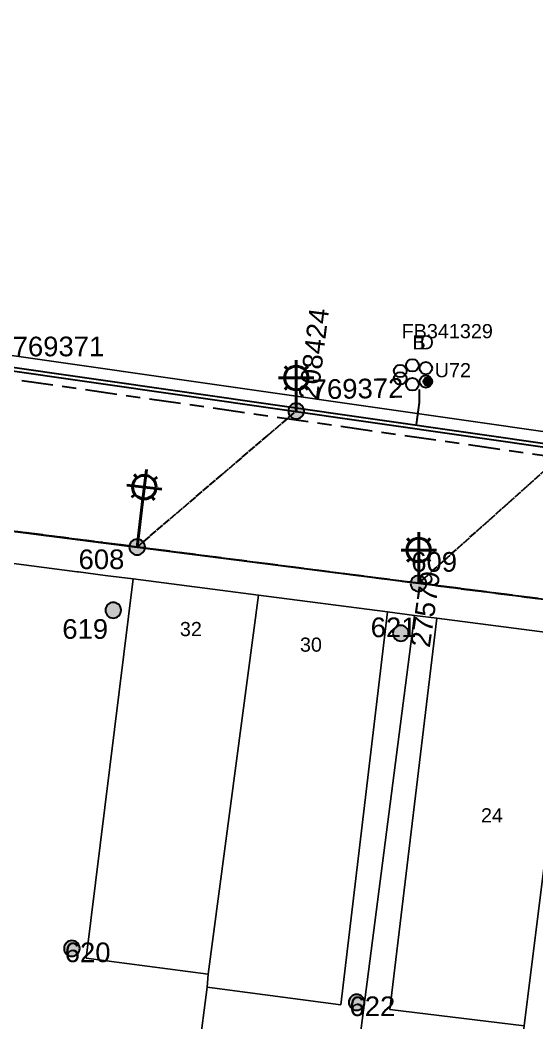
# Model space of a CAD drawing. Header units: metres. Extents: x 302360 to 303385, y 6262522 to 6263141.
# Drawn here: x 302952.8 to 303018.5, y 6262759 to 6262886.6 of the extents above; entities that cross this region are included whole.
import ezdxf
from ezdxf.enums import TextEntityAlignment as Align

# ---------------------------------------------------------------- set-up
doc = ezdxf.new("R2010")
doc.units = ezdxf.units.M
doc.linetypes.add('Cable Exist OH', pattern=[1, 1, 0])
doc.linetypes.add('Cable Exist UG', pattern=[8.2, 4, -1.2, 1.8, -1.2])
doc.layers.get('0').update_dxf_attribs({"color": 6})
doc.layers.add('Cadastre Land Parcels_SP_EXT', color=9, linetype='Continuous', lineweight=5)
doc.layers.add('Cadastre Roads_SP_EXT', color=9, linetype='Continuous', lineweight=5)
for name, color, linetype in [('Duct_SP_EXT', 7, 'Continuous'), ('Equip_SP_SL_EXT', 7, 'Continuous'), ('Mains_HV_EXT', 7, 'Continuous'), ('Mains_LV_EXT', 7, 'Continuous'), ('Mains_SL_EXT', 7, 'Continuous'), ('OH_Details_SP_MISC', 7, 'Continuous'), ('SupportsOH_SP_TR_HV_LV_SL_EXT', 7, 'Continuous')]:
    doc.layers.add(name, color=color, linetype=linetype)
doc.styles.add('iecARIAL', font='arial.ttf', dxfattribs={"height": 2})
doc.styles.add('POLE_LABEL', font='arial.ttf')
doc.styles.get("Standard").update_dxf_attribs({"font": 'arial.ttf'})

# ---------------------------------------------------------------- blocks, each defined once
blk = doc.blocks.new('DUCT_EXT')
blk.add_circle((0, 0.8), 0.8)
at = {"flags": 1}
blk.add_attdef('Z', (0, 0), '', height=0.2, dxfattribs=at)
at = {"flags": 9}
for tag, p in [('DUCT_CODE', (0, 0)), ('XSECT_TYPE', (0, -0.2)), ('STATE', (0, -0.6)), ('FB_REFERENCE', (0, -0.4)), ('NOTES', (0, -0.8))]:
    blk.add_attdef(tag, text='', height=0.2, dxfattribs=at).set_placement(p, align=Align.MIDDLE_LEFT)
blk = doc.blocks.new('SL_LANTERN_EXT')
at = {"lineweight": 40}
for p, q in [((0, 1.97), (0, 6.47)), ((-1.46, 5.68), (-1.06, 5.28)), ((1.46, 5.68), (1.06, 5.28)), ((-2.25, 4.22), (2.25, 4.22)), ((-1.46, 2.76), (-1.06, 3.16)), ((0, 0), (0, 2.72)), ((1.46, 2.76), (1.06, 3.16))]:
    blk.add_line(p, q, dxfattribs=at)
blk.add_circle((0, 4.22), 1.5, dxfattribs=at)
at = {"style": 'iecARIAL', "flags": 8}
blk.add_attdef('ASSET_NUM', (1.5, 1.5), '', height=2.5, dxfattribs=at)
for tag, p, height, flags in [('CONSTRUCTED_VOLTAGE', (0.98, -0.65), 0.2, 9), ('CONTROL_TYPE', (0.98, -0.85), 0.2, 9), ('LANTERN_PURPOSE', (0.98, -1.05), 0.2, 9), ('LANTERN_TYPE', (0.98, -1.25), 0.2, 9), ('NO_PHASES', (0.98, -1.45), 0.2, 9), ('LNUMBER', (2.18, -3.25), 2.5, 8), ('OPERATING_VOLTAGE', (0.98, -1.65), 0.2, 9), ('ORIENTATION', (0.98, -1.85), 0.2, 9), ('OWNED_BY', (0.98, -2.05), 0.2, 9), ('STATE', (0.98, -2.25), 0.2, 9), ('USAGE', (0.98, -2.45), 0.2, 9), ('CEXIST', (0.98, -2.65), 0.2, 9), ('CNEW', (0.98, -2.85), 0.2, 9), ('CNUMBER', (0.98, -3.05), 0.2, 9), ('CREMOVE', (0.98, -3.25), 0.2, 9), ('CREPLACE', (0.98, -3.45), 0.2, 9), ('LKINGHEIGHT', (0.98, -3.65), 0.2, 9), ('LBRACKET', (0.98, -3.85), 0.2, 9), ('LBRACKETVOCAB', (0.98, -4.05), 0.2, 9), ('LCATEGORY', (0.98, -4.25), 0.2, 9), ('LCHARGE1', (0.98, -4.45), 0.2, 9), ('LCHARGE1PERCENT', (0.98, -4.65), 0.2, 9), ('LCHARGE2', (0.98, -4.85), 0.2, 9), ('LCHARGE2PERCENT', (0.98, -5.05), 0.2, 9), ('LCHARGE3', (0.98, -5.25), 0.2, 9), ('LCHARGE3PERCENT', (0.98, -5.45), 0.2, 9), ('LEXIST', (0.98, -5.65), 0.2, 9), ('LLAMP', (0.98, -5.85), 0.2, 9), ('LLAMPVOCAB', (0.98, -6.05), 0.2, 9), ('LMAST', (0.98, -6.25), 0.2, 9), ('LMASTVOCAB', (0.98, -6.45), 0.2, 9), ('LNEW', (0.98, -6.65), 0.2, 9), ('LANTNUMBER', (0.98, -6.85), 0.2, 9), ('LOUTREACH', (0.98, -7.25), 0.2, 9), ('LOUTREACHVOCAB', (0.98, -7.45), 0.2, 9), ('LRATECODE', (0.98, -7.65), 0.2, 9), ('LREMOVE', (0.98, -7.85), 0.2, 9), ('LREPLACE', (0.98, -8.05), 0.2, 9), ('LTYPE', (0.98, -8.25), 0.2, 9), ('LTYPEVOCAB', (0.98, -8.45), 0.2, 9), ('LEGEND', (0.98, -8.65), 0.2, 9), ('LOCATION', (0.98, -8.85), 0.2, 9), ('NOTES', (0.98, -9.05), 0.2, 9), ('STREETNAME', (0.98, -9.25), 0.2, 9), ('SUBURB', (0.98, -9.45), 0.2, 1)]:
    blk.add_attdef(tag, p, '', height=height, dxfattribs=dict(flags=flags))
blk = doc.blocks.new('*U157')
at = {"lineweight": 40}
for p, q in [((-0.36, 9.25), (-0.01, 8.8)), ((0.65, 5.39), (1.18, 9.86)), ((-1.32, 7.89), (3.15, 7.36)), ((2.54, 8.9), (2.09, 8.55)), ((-0.71, 6.35), (-0.27, 6.7)), ((2.19, 6), (1.84, 6.45)), ((0, 0), (0.74, 6.14))]:
    blk.add_line(p, q, dxfattribs=at)
blk.add_circle((0.91, 7.63), 1.5, dxfattribs=at)
at = {"style": 'iecARIAL', "flags": 8}
blk.add_attdef('ASSET_NUM', (1.5, 1.5), '', height=2.5, dxfattribs=at)
for tag, p, height, flags in [('CONSTRUCTED_VOLTAGE', (0.98, -0.65), 0.2, 9), ('CONTROL_TYPE', (0.98, -0.85), 0.2, 9), ('LANTERN_PURPOSE', (0.98, -1.05), 0.2, 9), ('LANTERN_TYPE', (0.98, -1.25), 0.2, 9), ('NO_PHASES', (0.98, -1.45), 0.2, 9), ('LNUMBER', (2.18, -3.25), 2.5, 8), ('OPERATING_VOLTAGE', (0.98, -1.65), 0.2, 9), ('ORIENTATION', (0.98, -1.85), 0.2, 9), ('OWNED_BY', (0.98, -2.05), 0.2, 9), ('STATE', (0.98, -2.25), 0.2, 9), ('USAGE', (0.98, -2.45), 0.2, 9), ('CEXIST', (0.98, -2.65), 0.2, 9), ('CNEW', (0.98, -2.85), 0.2, 9), ('CNUMBER', (0.98, -3.05), 0.2, 9), ('CREMOVE', (0.98, -3.25), 0.2, 9), ('CREPLACE', (0.98, -3.45), 0.2, 9), ('LKINGHEIGHT', (0.98, -3.65), 0.2, 9), ('LBRACKET', (0.98, -3.85), 0.2, 9), ('LBRACKETVOCAB', (0.98, -4.05), 0.2, 9), ('LCATEGORY', (0.98, -4.25), 0.2, 9), ('LCHARGE1', (0.98, -4.45), 0.2, 9), ('LCHARGE1PERCENT', (0.98, -4.65), 0.2, 9), ('LCHARGE2', (0.98, -4.85), 0.2, 9), ('LCHARGE2PERCENT', (0.98, -5.05), 0.2, 9), ('LCHARGE3', (0.98, -5.25), 0.2, 9), ('LCHARGE3PERCENT', (0.98, -5.45), 0.2, 9), ('LEXIST', (0.98, -5.65), 0.2, 9), ('LLAMP', (0.98, -5.85), 0.2, 9), ('LLAMPVOCAB', (0.98, -6.05), 0.2, 9), ('LMAST', (0.98, -6.25), 0.2, 9), ('LMASTVOCAB', (0.98, -6.45), 0.2, 9), ('LNEW', (0.98, -6.65), 0.2, 9), ('LANTNUMBER', (0.98, -6.85), 0.2, 9), ('LOUTREACH', (0.98, -7.25), 0.2, 9), ('LOUTREACHVOCAB', (0.98, -7.45), 0.2, 9), ('LRATECODE', (0.98, -7.65), 0.2, 9), ('LREMOVE', (0.98, -7.85), 0.2, 9), ('LREPLACE', (0.98, -8.05), 0.2, 9), ('LTYPE', (0.98, -8.25), 0.2, 9), ('LTYPEVOCAB', (0.98, -8.45), 0.2, 9), ('LEGEND', (0.98, -8.65), 0.2, 9), ('LOCATION', (0.98, -8.85), 0.2, 9), ('NOTES', (0.98, -9.05), 0.2, 9), ('STREETNAME', (0.98, -9.25), 0.2, 9), ('SUBURB', (0.98, -9.45), 0.2, 1)]:
    blk.add_attdef(tag, p, '', height=height, dxfattribs=dict(flags=flags))
blk = doc.blocks.new('POLE_EXT')
blk.add_hatch(color=256).paths.add_polyline_path([(-1, 0, 1), (1, 0, 1)])
blk.add_lwpolyline([(-1, 0, 1), (1, 0, 1)], format="xyb", close=True)
for tag, height, flags, p in [('pNumber', 2.5, 8, (-17.84, 2.07)), ('OWNED_BY', 0.2, 9, (1.35, -0.4)), ('SPECIAL_USE', 0.2, 9, (1.35, -0.8)), ('STATE', 0.2, 9, (1.35, -1)), ('PARENT', 0.2, 9, (1.35, -0.6)), ('USAGE', 0.2, 9, (1.35, -1.2)), ('cLV', 0.2, 9, (1.35, -1.4)), ('hDepth', 0.2, 9, (1.35, -1.6)), ('hDia', 0.2, 9, (1.35, -1.8)), ('cHV', 0.2, 9, (1.35, -2)), ('LBRACKET', 0.2, 9, (1.35, -2.2)), ('LExisting', 0.2, 9, (1.35, -2.4)), ('LANTNUMBER', 0.2, 9, (1.35, -2.6)), ('cLinedev', 0.2, 9, (1.35, -3.4)), ('pExisting', 0.2, 9, (1.35, -3.8)), ('LOther', 0.2, 9, (1.35, -2.8)), ('LRemove', 0.2, 9, (1.35, -3)), ('LEGEND', 0.2, 9, (1.35, -3.2)), ('LOCATION', 0.2, 9, (1.35, -3.6)), ('pFooting', 0.2, 9, (1.35, -4.4)), ('pNew', 0.2, 9, (1.35, -4.6)), ('pRelocate', 0.2, 9, (1.35, -5)), ('pRemove', 0.2, 9, (1.35, -5.2)), ('PFNUMBER', 0.2, 9, (1.35, -4)), ('NEWPFNUMBER', 0.2, 9, (1.35, -4.2)), ('pReplace', 0.2, 9, (1.35, -5.4)), ('pStay', 0.2, 9, (1.35, -5.6)), ('pType', 0.2, 9, (1.35, -5.8)), ('cspan', 0.2, 9, (1.35, -6)), ('STREETNAME', 0.2, 9, (1.35, -6.2)), ('SUBURB', 0.2, 9, (1.35, -6.4)), ('OPERATED_BY', 0.2, 9, (1.36, -7.01)), ('NOTES', 0.2, 9, (1.35, -6.6)), ('MAINTAINED_BY', 0.2, 9, (1.36, -6.81))]:
    blk.add_attdef(tag, text='', height=height, dxfattribs=dict(flags=flags)).set_placement(p, align=Align.MIDDLE_LEFT)
at = {"style": 'POLE_LABEL'}
for tag, height, flags, p in [('ASSET_NUM', 2.5, 8, (2, 2)), ('STRUCTURE_PLANT_NUMBER', 0.2, 9, (1.35, 0.03)), ('STREET_CODE', 0.2, 9, (1.35, -0.2))]:
    blk.add_attdef(tag, text='', height=height, dxfattribs=dict(at, flags=flags)).set_placement(p, align=Align.MIDDLE_LEFT)
at = {"flags": 1}
blk.add_attdef('Z', (1.35, -7.33), '', height=0.2, dxfattribs=at)
blk = doc.blocks.new('CABLE_LARGE_EXT')
h = blk.add_hatch(color=256)
edge = h.paths.add_edge_path()
edge.add_arc((0, 0.55), 0.55, 0, 360)
blk.add_circle((0, 0.55), 0.55)
at = {"flags": 1}
blk.add_attdef('Z', (0, 0), '', height=0.2, dxfattribs=at)
at = {"flags": 9}
for tag, p in [('COND_CODE', (0, 0)), ('STATE', (0, -0.4)), ('XSECT_SIZE', (0, -0.6)), ('FB_REFERENCE', (0, -0.2)), ('NOTES', (0, -0.8))]:
    blk.add_attdef(tag, text='', height=0.2, dxfattribs=at).set_placement(p, align=Align.MIDDLE_LEFT)

msp = doc.modelspace()

# ---------------------------------------------------------------- linework, layer by layer
at = {"layer": 'Cadastre Land Parcels_SP_EXT', "linetype": 'Continuous'}
msp.add_lwpolyline([(303020.07, 6263133.63), (303002, 6263136.18), (302983.97, 6263138.72), (302983.97, 6263138.72), (302970.17, 6263140.7), (302967.79, 6263123.74), (302965.4, 6263106.9), (302963.06, 6263090.35), (302960.68, 6263073.21), (302956.1, 6263040.98), (302952.59, 6263015.93), (302950.39, 6263000.25), (302948.1, 6262983.92), (302945.81, 6262967.68), (302943.5, 6262951.63), (302941.32, 6262936.27), (302938.95, 6262919.64), (302934.01, 6262884.99), (302932.79, 6262876.38), (302928.64, 6262847.27), (303051.89, 6262829.6)], dxfattribs=at)
for points in [[(302976.62, 6262763.57), (302976.73, 6262765.24), (302961.22, 6262767.27), (302967.19, 6262815.52), (302963.63, 6262815.96), (302960.25, 6262816.42), (302960.09, 6262816.44), (302943.26, 6262818.61), (302938.8, 6262782.81), (302937.08, 6262770.69), (302925.73, 6262679.22), (302945.34, 6262676.61), (302964.95, 6262674), (302976.62, 6262763.57)], [(302983.12, 6262813.44), (302967.19, 6262815.52), (302961.22, 6262767.27), (302976.73, 6262765.24), (302983.12, 6262813.44)], [(302999.55, 6262811.32), (302983.12, 6262813.44), (302976.73, 6262765.24), (302976.62, 6262763.57), (302993.59, 6262761.34), (302999.55, 6262811.32)], [(303002.97, 6262810.88), (302999.55, 6262811.32), (302993.59, 6262761.34), (302976.62, 6262763.57), (302964.95, 6262674), (302966.35, 6262673.83), (302984.95, 6262671.34), (303002.97, 6262810.88)], [(303016.91, 6262758.65), (302999.85, 6262760.73), (303005.83, 6262810.51), (303002.97, 6262810.88), (302984.95, 6262671.34), (303005.72, 6262668.56), (303016.91, 6262758.65)], [(303023.13, 6262808.27), (303005.83, 6262810.51), (302999.85, 6262760.73), (303016.91, 6262758.65), (303023.13, 6262808.27)], [(303037.37, 6262755.12), (303020.66, 6262758.02), (303026.14, 6262807.89), (303023.13, 6262808.27), (303016.91, 6262758.65), (303005.72, 6262668.56), (303025.64, 6262665.92), (303037.37, 6262755.12)]]:
    msp.add_lwpolyline(points, close=True, dxfattribs=at)
at = {"layer": 'Cadastre Roads_SP_EXT', "linetype": 'Continuous'}
for points in [[(303051.89, 6262829.6), (302928.64, 6262847.27), (302927.86, 6262841.75), (302911.5, 6262844.11), (302894.85, 6262846.49), (302893.33, 6262846.61), (302891.52, 6262846.74), (302875.16, 6262849.12), (302871.97, 6262849.57), (302858.32, 6262851.52)], [(302857.08, 6262829.72), (302872.36, 6262827.75), (302888.37, 6262825.66), (302903.51, 6262823.71), (302913.1, 6262822.47), (302928.13, 6262820.53), (302943.26, 6262818.61), (302960.09, 6262816.44), (302960.25, 6262816.42), (302963.63, 6262815.96), (302967.19, 6262815.52), (302983.12, 6262813.44), (302999.55, 6262811.32), (303002.97, 6262810.88), (303005.83, 6262810.51), (303023.13, 6262808.27)]]:
    msp.add_lwpolyline(points, dxfattribs=at)
at = {"layer": 'Duct_SP_EXT'}
for p, q in [((302936.63, 6262844.16), (303051.73, 6262827.67)), ((302936.7, 6262844.64), (303051.77, 6262828.15))]:
    msp.add_line(p, q, dxfattribs=at)
msp.add_lwpolyline([(303003.59, 6262839.62), (303003.59, 6262837.98), (303003.18, 6262835.19)], dxfattribs=at)
at = {"layer": 'Mains_HV_EXT', "linetype": 'Cable Exist UG'}
msp.add_lwpolyline([(302935.85, 6262850.4), (302937.66, 6262850.21), (302936.8, 6262843.11), (302936.8, 6262843.11), (303051.64, 6262826.61)], dxfattribs=at)
at = {"layer": 'Mains_HV_EXT', "linetype": 'Cable Exist OH'}
msp.add_lwpolyline([(303197.87, 6262789.88), (303058.7, 6262807.89), (302936.01, 6262823.6), (302931.45, 6262824.22)], dxfattribs=at)
at = {"layer": 'Mains_LV_EXT', "linetype": 'Cable Exist OH'}
for points in [[(302967.71, 6262819.57), (302936.07, 6262823.63)], [(303003.48, 6262814.94), (302967.71, 6262819.57)], [(303038.29, 6262810.45), (303003.48, 6262814.94)]]:
    msp.add_lwpolyline(points, dxfattribs=at)
at = {"layer": 'Mains_SL_EXT', "linetype": 'Cable Exist OH'}
for points in [[(302967.71, 6262819.57), (302987.94, 6262836.88)], [(303003.48, 6262814.94), (303022.43, 6262831.93)], [(302967.68, 6262819.58), (302936.01, 6262823.6)], [(303003.52, 6262814.98), (303003.48, 6262814.94), (302967.71, 6262819.57), (302967.68, 6262819.58)], [(303038.29, 6262810.45), (303003.52, 6262814.98)]]:
    msp.add_lwpolyline(points, dxfattribs=at)
at = {"layer": 'OH_Details_SP_MISC', "color": 7, "linetype": 'Continuous', "flags": 128}
for points in [[(302817.39, 6262838.97), (302841.75, 6262835.83), (302857.43, 6262833.72), (302890.86, 6262829.48), (302928.63, 6262824.59), (302936.04, 6262823.64), (302967.71, 6262819.54)], [(302967.74, 6262819.57), (303003.52, 6262814.98)]]:
    msp.add_lwpolyline(points, dxfattribs=at)

# ---------------------------------------------------------------- block references
at = {"layer": 'Duct_SP_EXT', "rotation": 90}
for name, p in [('DUCT_EXT', (303001.96, 6262841.98)), ('DUCT_EXT', (303003.51, 6262842.7)), ('DUCT_EXT', (303005.22, 6262842.34)), ('DUCT_EXT', (303001.96, 6262841.03)), ('DUCT_EXT', (303003.51, 6262840.29)), ('DUCT_EXT', (303005.22, 6262840.64)), ('CABLE_LARGE_EXT', (303005.22, 6262840.64))]:
    msp.add_blockref(name, p, dxfattribs=at)
at = {"layer": 'Equip_SP_SL_EXT'}
ref = msp.add_blockref('SL_LANTERN_EXT', (302987.94, 6262836.88), dxfattribs=at)
ref.add_attrib('ASSET_NUM', '208424', dxfattribs={"layer": '0', "height": 2.5, "rotation": 82.9327, "style": 'iecARIAL'}).set_placement((302989.44, 6262838.38), align=Align.MIDDLE_LEFT)
msp.add_blockref('*U157', (302967.71, 6262819.57), dxfattribs=at)
ref = msp.add_blockref('SL_LANTERN_EXT', (303003.52, 6262814.98), dxfattribs=at)
ref.add_attrib('ASSET_NUM', '27579', dxfattribs={"layer": '0', "height": 2.5, "rotation": 82.0721, "style": 'iecARIAL'}).set_placement((303005.02, 6262816.48), align=Align.MIDDLE_RIGHT)
at = {"layer": 'SupportsOH_SP_TR_HV_LV_SL_EXT'}
ref = msp.add_blockref('POLE_EXT', (302949.88, 6262842.34), dxfattribs=at)
ref.add_attrib('ASSET_NUM', '769371', dxfattribs={"layer": '0', "height": 2.5, "rotation": 0.095, "style": 'POLE_LABEL'}).set_placement((302951.88, 6262843.09), align=Align.BOTTOM_LEFT)
ref = msp.add_blockref('POLE_EXT', (302987.94, 6262836.88), dxfattribs=at)
ref.add_attrib('ASSET_NUM', '769372', dxfattribs={"layer": '0', "height": 2.5, "rotation": 1, "style": 'POLE_LABEL'}).set_placement((302989.94, 6262837.63), align=Align.BOTTOM_LEFT)
ref = msp.add_blockref('POLE_EXT', (302967.71, 6262819.57), dxfattribs=at)
ref.add_attrib('ASSET_NUM', '608', dxfattribs={"layer": '0', "height": 2.5, "style": 'POLE_LABEL'}).set_placement((302963.17, 6262816.02), align=Align.BOTTOM_CENTER)
ref = msp.add_blockref('POLE_EXT', (303003.48, 6262814.94), dxfattribs=at)
ref.add_attrib('ASSET_NUM', '609', dxfattribs={"layer": '0', "height": 2.5, "style": 'POLE_LABEL'}).set_placement((303005.48, 6262815.69), align=Align.BOTTOM_CENTER)
ref = msp.add_blockref('POLE_EXT', (302964.67, 6262811.54), dxfattribs=at)
ref.add_attrib('ASSET_NUM', '619', dxfattribs={"layer": '0', "height": 2.5, "style": 'POLE_LABEL'}).set_placement((302958.19, 6262810.4), align=Align.TOP_LEFT)
ref = msp.add_blockref('POLE_EXT', (303001.23, 6262808.61), dxfattribs=at)
ref.add_attrib('ASSET_NUM', '621', dxfattribs={"layer": '0', "height": 2.5, "style": 'POLE_LABEL'}).set_placement((303003.23, 6262809.36), align=Align.MIDDLE_RIGHT)
ref = msp.add_blockref('POLE_EXT', (302959.41, 6262768.5), dxfattribs=at)
ref.add_attrib('ASSET_NUM', '620', dxfattribs={"layer": '0', "height": 2.5, "style": 'POLE_LABEL'}).set_placement((302961.41, 6262769.25), align=Align.TOP_CENTER)
ref = msp.add_blockref('POLE_EXT', (302995.62, 6262761.64), dxfattribs=at)
ref.add_attrib('ASSET_NUM', '622', dxfattribs={"layer": '0', "height": 2.5, "style": 'POLE_LABEL'}).set_placement((302997.62, 6262762.39), align=Align.TOP_CENTER)

# ---------------------------------------------------------------- texts
at = {"layer": 'Cadastre Land Parcels_SP_EXT'}
for s, p in [('32', (302973.14, 6262808.24)), ('30', (302988.41, 6262806.26)), ('24', (303011.43, 6262784.54))]:
    msp.add_text(s, height=1.8, dxfattribs=at).set_placement(p)
at = {"layer": 'Duct_SP_EXT'}
for s, p in [('FB341329', (303001.34, 6262846.15)), ('B', (303002.72, 6262844.73)), ('D', (303003.62, 6262844.73)), ('U72', (303005.55, 6262841.18))]:
    msp.add_text(s, height=1.8, dxfattribs=at).set_placement(p)

doc.saveas('drawing.dxf')
